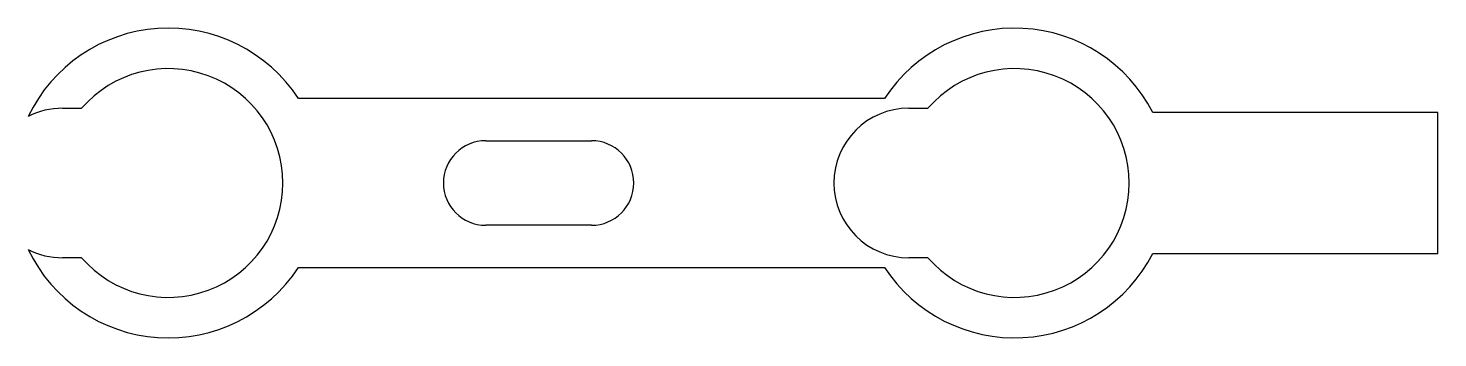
# Model space of a CAD drawing. Header units: millimetres. Extents: x -16 to 24, y -4.4 to 4.4.
import ezdxf

# ---------------------------------------------------------------- set-up
doc = ezdxf.new("R2010")
doc.units = ezdxf.units.MM

msp = doc.modelspace()

# ---------------------------------------------------------------- linework, layer by layer
for p, q in [((8.312, 2.4, 1.6), (-8.312, 2.4, 1.6)), ((-15, 2.125, 1.6), (-14.459, 2.125, 1.6)), ((9, 2.125, 1.6), (9.541, 2.125, 1.6)), ((24, 2, 1.6), (15.919, 2, 1.6)), ((24, -2, 1.6), (24, 2, 1.6)), ((-3, 1.2, 1.6), (0, 1.2, 1.6)), ((0, -1.2, 1.6), (-3, -1.2, 1.6)), ((-14.459, -2.125, 1.6), (-15, -2.125, 1.6)), ((9.541, -2.125, 1.6), (9, -2.125, 1.6)), ((15.919, -2, 1.6), (24, -2, 1.6)), ((-8.312, -2.4, 1.6), (8.312, -2.4, 1.6))]:
    msp.add_line(p, q)
for centre, radius, start, end in [((-12, 0, 1.6), 4.4, 33.0557, 154.5814), ((12, 0, 1.6), 4.4, 27.0357, 146.9443), ((-12, 0, 1.6), 3.25, -139.1678, 139.1678), ((12, 0, 1.6), 3.25, -139.1678, 139.1678), ((-15, 0, 1.6), 2.125, 90, 117.2828), ((9, 0, 1.6), 2.125, 90, 270), ((-3, 0, 1.6), 1.2, 90, 270), ((0, 0, 1.6), 1.2, -90, 90), ((-15, 0, 1.6), 2.125, 242.7172, 270), ((-12, 0, 1.6), 4.4, 205.4186, 326.9443), ((12, 0, 1.6), 4.4, -146.9443, -27.0357)]:
    msp.add_arc(centre, radius, start, end)

doc.saveas('drawing.dxf')
